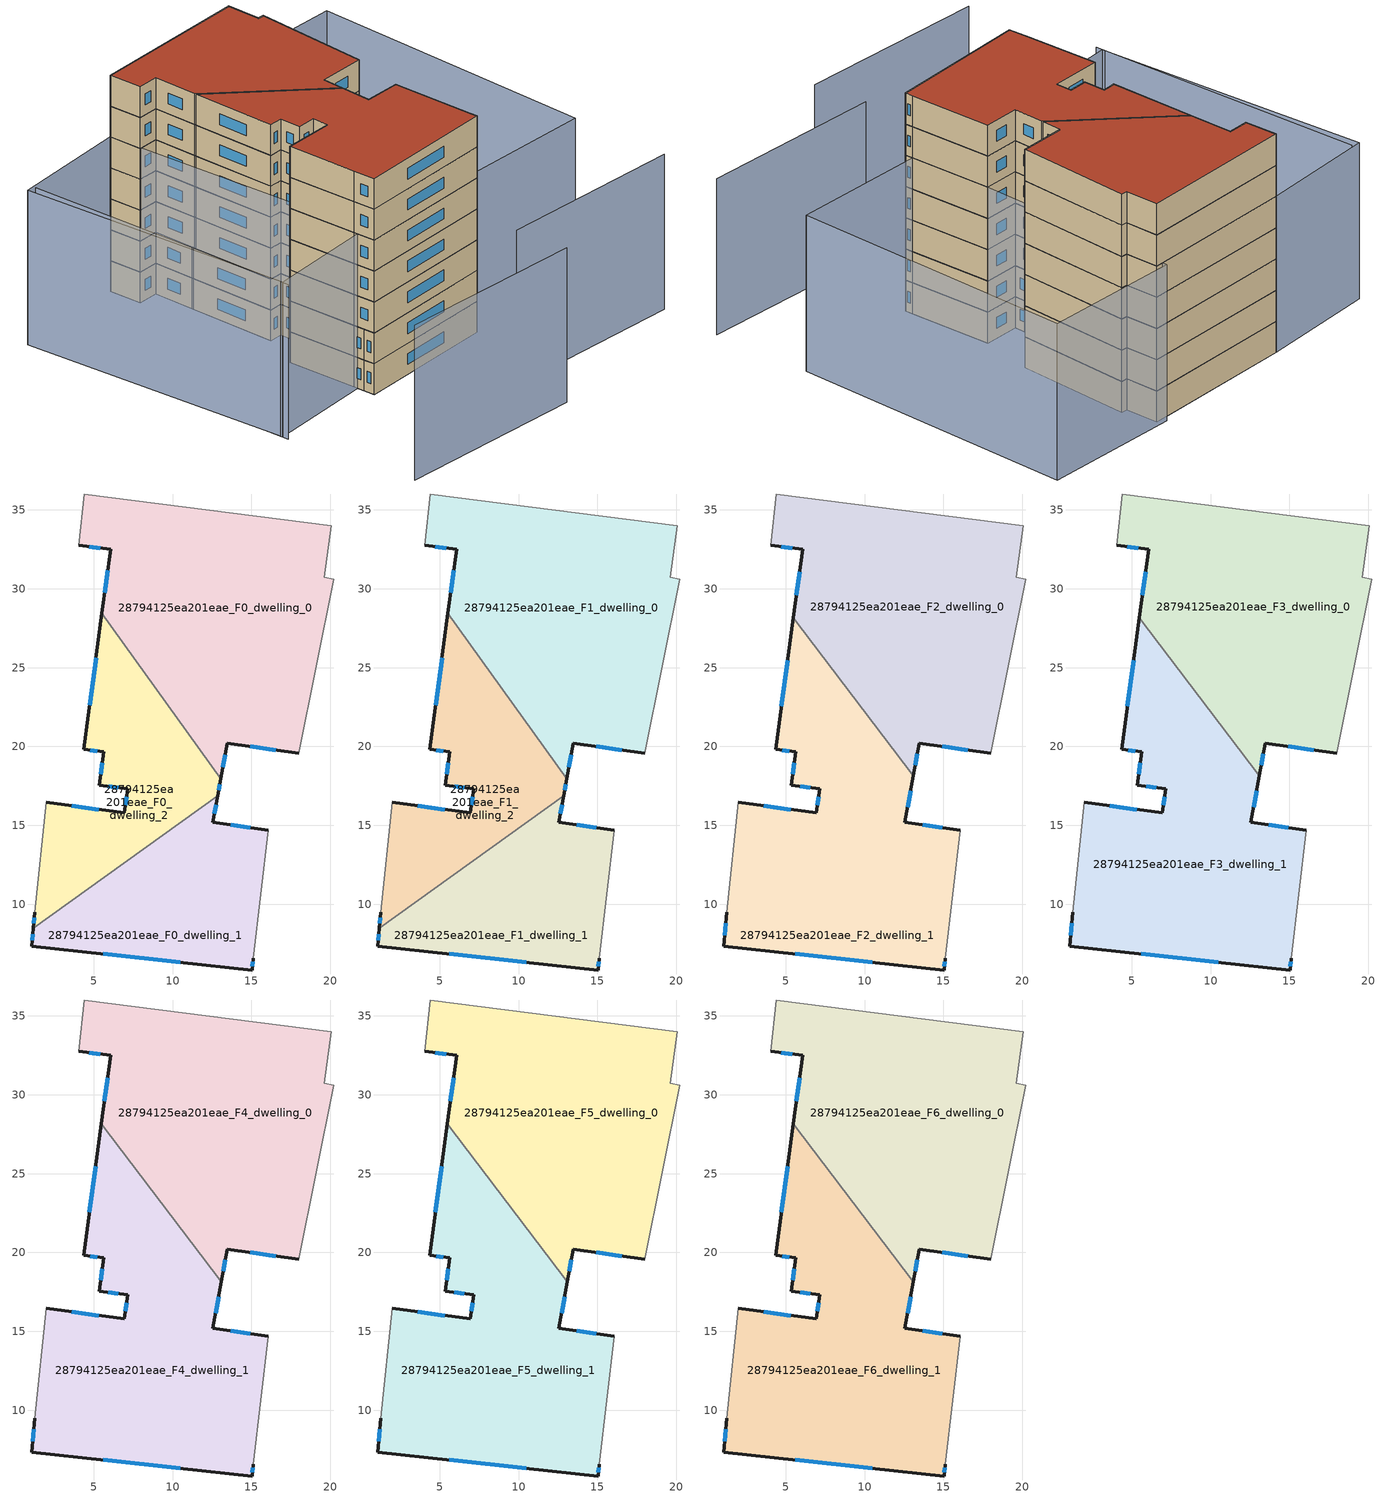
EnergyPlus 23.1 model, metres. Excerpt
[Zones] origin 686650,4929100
28794125ea201eae_F0_dwelling_0
 floor ground (EU_floor_Construction): 18.01,19.56 20.23,30.62 19.62,30.74 20.06,33.99 4.41,36.01 4.05,32.77 6.06,32.49 5.52,28.44 13.05,17.95 13.45,20.21 z0
 wall outside (EU_wall_Construction): 5.52,28.44 6.06,32.49 4.05,32.77 / 18.01,19.56 13.45,20.21 13.05,17.95 z0:3
 wall to 28794125ea201eae_F0_dwelling_2 (EU_wall_Construction): 13.05,17.95 5.52,28.44 z0:3
 wall adiabatic (EU_wall_Construction): 4.05,32.77 4.41,36.01 20.06,33.99 19.62,30.74 20.23,30.62 18.01,19.56 z0:3
 window (EU_Window_Construction): 5.7,29.76 5.89,31.18 / 5.41,32.58 4.7,32.68 / 16.53,19.77 14.93,20 / 13.32,19.48 13.18,18.69 z0.98:2.02
28794125ea201eae_F0_dwelling_1
 floor ground (EU_floor_Construction): 15.04,5.82 15.11,6.58 16.06,14.68 12.56,15.19 12.85,16.86 1.17,8.47 1.06,7.34 z0
 wall outside (EU_wall_Construction): 12.85,16.86 12.56,15.19 16.06,14.68 / 15.11,6.58 15.04,5.82 1.06,7.34 1.17,8.47 z0:3
 wall to 28794125ea201eae_F0_dwelling_2 (EU_wall_Construction): 1.17,8.47 12.85,16.86 z0:3
 wall adiabatic (EU_wall_Construction): 16.06,14.68 15.11,6.58 z0:3
 window (EU_Window_Construction): 10.49,6.32 5.6,6.85 / 1.09,7.71 1.13,8.1 / 12.76,16.32 12.65,15.73 / 13.69,15.03 14.92,14.85 / 15.09,6.34 15.06,6.07 z0.98:2.02
28794125ea201eae_F0_dwelling_2
 floor ground (EU_floor_Construction): 12.85,16.86 13.05,17.95 5.52,28.44 4.35,19.82 5.64,19.65 5.34,17.55 7.15,17.31 6.94,15.78 1.99,16.45 1.27,9.47 1.17,8.47 z0
 wall outside (EU_wall_Construction): 13.05,17.95 12.85,16.86 / 1.17,8.47 1.27,9.47 / 1.99,16.45 6.94,15.78 7.15,17.31 5.34,17.55 5.64,19.65 4.35,19.82 5.52,28.44 z0:3
 wall adiabatic (EU_wall_Construction): 1.27,9.47 1.99,16.45 z0:3
 window (EU_Window_Construction): 7,16.28 7.08,16.82 / 6.56,17.39 5.93,17.47 / 5.44,18.24 5.54,18.97 / 5.22,19.71 4.77,19.77 / 4.73,22.63 5.14,25.64 / 12.99,17.6 12.92,17.21 / 1.2,8.8 1.23,9.15 / 3.6,16.24 5.33,16 z0.98:2.02
28794125ea201eae_F1_dwelling_0
 floor to 28794125ea201eae_F0_dwelling_0 (EU_floor_Construction): 18.01,19.56 20.23,30.62 19.62,30.74 20.06,33.99 4.41,36.01 4.05,32.77 6.06,32.49 5.52,28.44 13.05,17.95 13.45,20.21 z3
 wall outside (EU_wall_Construction): 5.52,28.44 6.06,32.49 4.05,32.77 / 18.01,19.56 13.45,20.21 13.05,17.95 z3:6
 wall to 28794125ea201eae_F1_dwelling_2 (EU_wall_Construction): 13.05,17.95 5.52,28.44 z3:6
 wall adiabatic (EU_wall_Construction): 4.05,32.77 4.41,36.01 20.06,33.99 19.62,30.74 20.23,30.62 18.01,19.56 z3:6
 window (EU_Window_Construction): 5.7,29.76 5.89,31.18 / 5.41,32.58 4.7,32.68 / 16.53,19.77 14.93,20 / 13.32,19.48 13.18,18.69 z3.98:5.02
28794125ea201eae_F1_dwelling_1
 floor to 28794125ea201eae_F0_dwelling_1 (EU_floor_Construction): 15.04,5.82 15.11,6.58 16.06,14.68 12.56,15.19 12.85,16.86 1.17,8.47 1.06,7.34 z3
 wall outside (EU_wall_Construction): 12.85,16.86 12.56,15.19 16.06,14.68 / 15.11,6.58 15.04,5.82 1.06,7.34 1.17,8.47 z3:6
 wall to 28794125ea201eae_F1_dwelling_2 (EU_wall_Construction): 1.17,8.47 12.85,16.86 z3:6
 wall adiabatic (EU_wall_Construction): 16.06,14.68 15.11,6.58 z3:6
 window (EU_Window_Construction): 10.49,6.32 5.6,6.85 / 1.09,7.71 1.13,8.1 / 12.76,16.32 12.65,15.73 / 13.69,15.03 14.92,14.85 / 15.09,6.34 15.06,6.07 z3.98:5.02
28794125ea201eae_F1_dwelling_2
 floor to 28794125ea201eae_F0_dwelling_2 (EU_floor_Construction): 12.85,16.86 13.05,17.95 5.52,28.44 4.35,19.82 5.64,19.65 5.34,17.55 7.15,17.31 6.94,15.78 1.99,16.45 1.27,9.47 1.17,8.47 z3
 wall outside (EU_wall_Construction): 13.05,17.95 12.85,16.86 / 1.17,8.47 1.27,9.47 / 1.99,16.45 6.94,15.78 7.15,17.31 5.34,17.55 5.64,19.65 4.35,19.82 5.52,28.44 z3:6
 wall adiabatic (EU_wall_Construction): 1.27,9.47 1.99,16.45 z3:6
 window (EU_Window_Construction): 7,16.28 7.08,16.82 / 6.56,17.39 5.93,17.47 / 5.44,18.24 5.54,18.97 / 5.22,19.71 4.77,19.77 / 4.73,22.63 5.14,25.64 / 12.99,17.6 12.92,17.21 / 1.2,8.8 1.23,9.15 / 3.6,16.24 5.33,16 z3.98:5.02
28794125ea201eae_F2_dwelling_0
 floor to 28794125ea201eae_F1_dwelling_0 (EU_floor_Construction): 18.01,19.56 20.23,30.62 19.62,30.74 20.06,33.99 4.41,36.01 4.05,32.77 6.06,32.49 5.52,28.44 9.67,22.66 13.09,18.15 13.45,20.21 z6
 floor to 28794125ea201eae_F1_dwelling_2 (EU_floor_Construction): 9.67,22.66 5.52,28.44 5.48,28.18 z6
 wall outside (EU_wall_Construction): 5.48,28.18 6.06,32.49 4.05,32.77 / 18.01,19.56 13.45,20.21 13.09,18.15 z6:9
 wall to 28794125ea201eae_F2_dwelling_1 (EU_wall_Construction): 13.09,18.15 5.48,28.18 z6:9
 wall adiabatic (EU_wall_Construction): 4.05,32.77 4.41,36.01 20.06,33.99 19.62,30.74 20.23,30.62 18.01,19.56 z6:9
 window (EU_Window_Construction): 5.67,29.58 5.88,31.09 / 5.41,32.58 4.7,32.68 / 16.53,19.77 14.93,20 / 13.33,19.54 13.21,18.82 z6.98:8.02
28794125ea201eae_F2_dwelling_1
 floor to 28794125ea201eae_F1_dwelling_1 (EU_floor_Construction): 15.04,5.82 15.11,6.58 16.06,14.68 12.56,15.19 12.85,16.86 1.17,8.47 1.06,7.34 z6
 floor to 28794125ea201eae_F1_dwelling_2 (EU_floor_Construction): 12.85,16.86 13.05,17.95 9.67,22.66 5.48,28.18 4.35,19.82 5.64,19.65 5.34,17.55 7.15,17.31 6.94,15.78 1.99,16.45 1.27,9.47 1.17,8.47 z6
 floor to 28794125ea201eae_F1_dwelling_0 (EU_floor_Construction): 13.05,17.95 13.09,18.15 9.67,22.66 z6
 wall outside (EU_wall_Construction): 1.99,16.45 6.94,15.78 7.15,17.31 5.34,17.55 5.64,19.65 4.35,19.82 5.48,28.18 / 13.09,18.15 12.56,15.19 16.06,14.68 / 15.11,6.58 15.04,5.82 1.06,7.34 1.27,9.47 z6:9
 wall adiabatic (EU_wall_Construction): 1.27,9.47 1.99,16.45 / 16.06,14.68 15.11,6.58 z6:9
 window (EU_Window_Construction): 10.49,6.32 5.6,6.85 / 1.12,8.04 1.2,8.78 / 3.6,16.24 5.33,16 / 7,16.28 7.08,16.82 / 6.56,17.39 5.93,17.47 / 5.44,18.24 5.54,18.97 / 5.22,19.71 4.77,19.77 / 4.72,22.54 5.12,25.46 / 12.91,17.19 12.73,16.16 / 13.69,15.03 14.92,14.85 / 15.09,6.34 15.06,6.07 z6.98:8.02
28794125ea201eae_F3_dwelling_0
 floor to 28794125ea201eae_F2_dwelling_0 (EU_floor_Construction): 18.01,19.56 20.23,30.62 19.62,30.74 20.06,33.99 4.41,36.01 4.05,32.77 6.06,32.49 5.48,28.18 13.09,18.15 13.45,20.21 z9
 wall outside (EU_wall_Construction): 5.48,28.18 6.06,32.49 4.05,32.77 / 18.01,19.56 13.45,20.21 13.09,18.15 z9:12
 wall to 28794125ea201eae_F3_dwelling_1 (EU_wall_Construction): 13.09,18.15 5.48,28.18 z9:12
 wall adiabatic (EU_wall_Construction): 4.05,32.77 4.41,36.01 20.06,33.99 19.62,30.74 20.23,30.62 18.01,19.56 z9:12
 window (EU_Window_Construction): 5.67,29.58 5.88,31.09 / 5.41,32.58 4.7,32.68 / 16.53,19.77 14.93,20 / 13.33,19.54 13.21,18.82 z9.98:11.02
28794125ea201eae_F3_dwelling_1
 floor to 28794125ea201eae_F2_dwelling_1 (EU_floor_Construction): 15.04,5.82 15.11,6.58 16.06,14.68 12.56,15.19 13.09,18.15 5.48,28.18 4.35,19.82 5.64,19.65 5.34,17.55 7.15,17.31 6.94,15.78 1.99,16.45 1.27,9.47 1.06,7.34 z9
 wall outside (EU_wall_Construction): 1.99,16.45 6.94,15.78 7.15,17.31 5.34,17.55 5.64,19.65 4.35,19.82 5.48,28.18 / 13.09,18.15 12.56,15.19 16.06,14.68 / 15.11,6.58 15.04,5.82 1.06,7.34 1.27,9.47 z9:12
 wall adiabatic (EU_wall_Construction): 1.27,9.47 1.99,16.45 / 16.06,14.68 15.11,6.58 z9:12
 window (EU_Window_Construction): 10.49,6.32 5.6,6.85 / 1.12,8.04 1.2,8.78 / 3.6,16.24 5.33,16 / 7,16.28 7.08,16.82 / 6.56,17.39 5.93,17.47 / 5.44,18.24 5.54,18.97 / 5.22,19.71 4.77,19.77 / 4.72,22.54 5.12,25.46 / 12.91,17.19 12.73,16.16 / 13.69,15.03 14.92,14.85 / 15.09,6.34 15.06,6.07 z9.98:11.02
28794125ea201eae_F4_dwelling_0
 floor to 28794125ea201eae_F3_dwelling_0 (EU_floor_Construction): 18.01,19.56 20.23,30.62 19.62,30.74 20.06,33.99 4.41,36.01 4.05,32.77 6.06,32.49 5.48,28.18 13.09,18.15 13.45,20.21 z12
 wall outside (EU_wall_Construction): 5.48,28.18 6.06,32.49 4.05,32.77 / 18.01,19.56 13.45,20.21 13.09,18.15 z12:15
 wall to 28794125ea201eae_F4_dwelling_1 (EU_wall_Construction): 13.09,18.15 5.48,28.18 z12:15
 wall adiabatic (EU_wall_Construction): 4.05,32.77 4.41,36.01 20.06,33.99 19.62,30.74 20.23,30.62 18.01,19.56 z12:15
 window (EU_Window_Construction): 5.67,29.58 5.88,31.09 / 5.41,32.58 4.7,32.68 / 16.53,19.77 14.93,20 / 13.33,19.54 13.21,18.82 z12.98:14.02
28794125ea201eae_F4_dwelling_1
 floor to 28794125ea201eae_F3_dwelling_1 (EU_floor_Construction): 15.04,5.82 15.11,6.58 16.06,14.68 12.56,15.19 13.09,18.15 5.48,28.18 4.35,19.82 5.64,19.65 5.34,17.55 7.15,17.31 6.94,15.78 1.99,16.45 1.27,9.47 1.06,7.34 z12
 wall outside (EU_wall_Construction): 1.99,16.45 6.94,15.78 7.15,17.31 5.34,17.55 5.64,19.65 4.35,19.82 5.48,28.18 / 13.09,18.15 12.56,15.19 16.06,14.68 / 15.11,6.58 15.04,5.82 1.06,7.34 1.27,9.47 z12:15
 wall adiabatic (EU_wall_Construction): 1.27,9.47 1.99,16.45 / 16.06,14.68 15.11,6.58 z12:15
 window (EU_Window_Construction): 10.49,6.32 5.6,6.85 / 1.12,8.04 1.2,8.78 / 3.6,16.24 5.33,16 / 7,16.28 7.08,16.82 / 6.56,17.39 5.93,17.47 / 5.44,18.24 5.54,18.97 / 5.22,19.71 4.77,19.77 / 4.72,22.54 5.12,25.46 / 12.91,17.19 12.73,16.16 / 13.69,15.03 14.92,14.85 / 15.09,6.34 15.06,6.07 z12.98:14.02
28794125ea201eae_F5_dwelling_0
 floor to 28794125ea201eae_F4_dwelling_0 (EU_floor_Construction): 18.01,19.56 20.23,30.62 19.62,30.74 20.06,33.99 4.41,36.01 4.05,32.77 6.06,32.49 5.48,28.18 13.09,18.15 13.45,20.21 z15
 wall outside (EU_wall_Construction): 5.48,28.18 6.06,32.49 4.05,32.77 / 18.01,19.56 13.45,20.21 13.09,18.15 z15:18
 wall to 28794125ea201eae_F5_dwelling_1 (EU_wall_Construction): 13.09,18.15 5.48,28.18 z15:18
 wall adiabatic (EU_wall_Construction): 4.05,32.77 4.41,36.01 20.06,33.99 19.62,30.74 20.23,30.62 18.01,19.56 z15:18
 window (EU_Window_Construction): 5.67,29.58 5.88,31.09 / 5.41,32.58 4.7,32.68 / 16.53,19.77 14.93,20 / 13.33,19.54 13.21,18.82 z15.98:17.02
28794125ea201eae_F5_dwelling_1
 floor to 28794125ea201eae_F4_dwelling_1 (EU_floor_Construction): 15.04,5.82 15.11,6.58 16.06,14.68 12.56,15.19 13.09,18.15 5.48,28.18 4.35,19.82 5.64,19.65 5.34,17.55 7.15,17.31 6.94,15.78 1.99,16.45 1.27,9.47 1.06,7.34 z15
 wall outside (EU_wall_Construction): 1.99,16.45 6.94,15.78 7.15,17.31 5.34,17.55 5.64,19.65 4.35,19.82 5.48,28.18 / 13.09,18.15 12.56,15.19 16.06,14.68 / 15.11,6.58 15.04,5.82 1.06,7.34 1.27,9.47 z15:18
 wall adiabatic (EU_wall_Construction): 1.27,9.47 1.99,16.45 / 16.06,14.68 15.11,6.58 z15:18
 window (EU_Window_Construction): 10.49,6.32 5.6,6.85 / 1.12,8.04 1.2,8.78 / 3.6,16.24 5.33,16 / 7,16.28 7.08,16.82 / 6.56,17.39 5.93,17.47 / 5.44,18.24 5.54,18.97 / 5.22,19.71 4.77,19.77 / 4.72,22.54 5.12,25.46 / 12.91,17.19 12.73,16.16 / 13.69,15.03 14.92,14.85 / 15.09,6.34 15.06,6.07 z15.98:17.02
28794125ea201eae_F6_dwelling_0
 floor to 28794125ea201eae_F5_dwelling_0 (EU_floor_Construction): 18.01,19.56 20.23,30.62 19.62,30.74 20.06,33.99 4.41,36.01 4.05,32.77 6.06,32.49 5.48,28.18 13.09,18.15 13.45,20.21 z18
 wall outside (EU_wall_Construction): 5.48,28.18 6.06,32.49 4.05,32.77 / 18.01,19.56 13.45,20.21 13.09,18.15 z18:21
 wall to 28794125ea201eae_F6_dwelling_1 (EU_wall_Construction): 13.09,18.15 5.48,28.18 z18:21
 wall adiabatic (EU_wall_Construction): 4.05,32.77 4.41,36.01 20.06,33.99 19.62,30.74 20.23,30.62 18.01,19.56 z18:21
 window (EU_Window_Construction): 5.67,29.58 5.88,31.09 / 5.41,32.58 4.7,32.68 / 16.53,19.77 14.93,20 / 13.33,19.54 13.21,18.82 z18.98:20.02
 roof outside (EU_roof_Construction): 20.06,33.99 19.62,30.74 20.23,30.62 18.01,19.56 13.45,20.21 13.09,18.15 5.48,28.18 6.06,32.49 4.05,32.77 4.41,36.01 z21
28794125ea201eae_F6_dwelling_1
 floor to 28794125ea201eae_F5_dwelling_1 (EU_floor_Construction): 15.04,5.82 15.11,6.58 16.06,14.68 12.56,15.19 13.09,18.15 5.48,28.18 4.35,19.82 5.64,19.65 5.34,17.55 7.15,17.31 6.94,15.78 1.99,16.45 1.27,9.47 1.06,7.34 z18
 wall outside (EU_wall_Construction): 1.99,16.45 6.94,15.78 7.15,17.31 5.34,17.55 5.64,19.65 4.35,19.82 5.48,28.18 / 13.09,18.15 12.56,15.19 16.06,14.68 / 15.11,6.58 15.04,5.82 1.06,7.34 1.27,9.47 z18:21
 wall adiabatic (EU_wall_Construction): 1.27,9.47 1.99,16.45 / 16.06,14.68 15.11,6.58 z18:21
 window (EU_Window_Construction): 10.49,6.32 5.6,6.85 / 1.12,8.04 1.2,8.78 / 3.6,16.24 5.33,16 / 7,16.28 7.08,16.82 / 6.56,17.39 5.93,17.47 / 5.44,18.24 5.54,18.97 / 5.22,19.71 4.77,19.77 / 4.72,22.54 5.12,25.46 / 12.91,17.19 12.73,16.16 / 13.69,15.03 14.92,14.85 / 15.09,6.34 15.06,6.07 z18.98:20.02
 roof outside (EU_roof_Construction): 13.09,18.15 12.56,15.19 16.06,14.68 15.11,6.58 15.04,5.82 1.06,7.34 1.27,9.47 1.99,16.45 6.94,15.78 7.15,17.31 5.34,17.55 5.64,19.65 4.35,19.82 5.48,28.18 z21
shading: -9.75,-3.54 8.7,-7.18 / -6.52,36.6 -9.42,9.37 / 8.99,-1.96 26.96,-5.42 / -9.35,9.98 -7.24,36.92 / -7.24,36.92 4.4,36.01 / 4.4,36.01 2.29,9.07 / 2.29,9.07 -9.35,9.98 / 32.99,32.3 28.3,4.37 / 28.3,4.37 14.71,6.65 / 14.71,6.65 19.4,34.58 / 19.4,34.58 32.99,32.3 z0:15
[Building]
EU S2 Campaign: North Axis=0; Terrain=City; Solar Distribution=FullExterior
[Site:Location]
Bologna: Latitude=44.5; Longitude=11.25; Time Zone=1; Elevation=37
[SizingPeriod:WeatherFileDays]
AnnualSizingPeriod: Begin Month=1; Begin Day of Month=1; End Month=12; End Day of Month=31; Day of Week for Start Day=Monday; Use Weather File Daylight Saving Period=No; Use Weather File Rain and Snow Indicators=No
[MATERIAL]
EU_InternalMass_Material: Roughness=MediumRough; Thickness=0.1; Conductivity=1; Density=1800; Specific Heat=900; Thermal Absorptance=0.9; Solar Absorptance=0.7; Visible Absorptance=0.7
[MATERIAL:NOMASS] Roughness=MediumRough; Thermal Absorptance=0.9; Solar Absorptance=0.7; Visible Absorptance=0.7
Name | Thermal Resistance
EU_wall_NoMass | 0.905828
EU_roof_NoMass | 0.37593
EU_floor_NoMass | 0.67114
[WINDOWMATERIAL:SIMPLEGLAZINGSYSTEM]
EU_Window_SimpleGlazing: UFactor=4.52486; Solar Heat Gain Coefficient=0.85; Visible Transmittance=0.85
[CONSTRUCTION]
EU_wall_Construction: EU_wall_NoMass
EU_roof_Construction: EU_roof_NoMass
EU_floor_Construction: EU_floor_NoMass
EU_InternalMass_Construction: EU_InternalMass_Material
EU_Window_Construction: EU_Window_SimpleGlazing
[ZONE] Type=1; Multiplier=1; Ceiling Height=autocalculate; Floor Area=autocalculate; Part of Total Floor Area=Yes
Name | Volume
28794125ea201eae_F0_dwelling_0; 28794125ea201eae_F1_dwelling_0 | 560.394
28794125ea201eae_F2_dwelling_0; 28794125ea201eae_F3_dwelling_0; 28794125ea201eae_F4_dwelling_0; 28794125ea201eae_F5_dwelling_0; 28794125ea201eae_F6_dwelling_0 | 561.042
28794125ea201eae_F0_dwelling_1; 28794125ea201eae_F1_dwelling_1 | 281.554
28794125ea201eae_F2_dwelling_1; 28794125ea201eae_F3_dwelling_1; 28794125ea201eae_F4_dwelling_1; 28794125ea201eae_F5_dwelling_1; 28794125ea201eae_F6_dwelling_1 | 561.537
28794125ea201eae_F0_dwelling_2; 28794125ea201eae_F1_dwelling_2 | 280.638
[INTERNALMASS] Construction=EU_InternalMass_Construction
Name | Zone or ZoneList | Surface Area
28794125ea201eae_F0_dwelling_0_EU_InternalMass | 28794125ea201eae_F0_dwelling_0 | 186.797
28794125ea201eae_F0_dwelling_1_EU_InternalMass | 28794125ea201eae_F0_dwelling_1 | 93.8504
28794125ea201eae_F0_dwelling_2_EU_InternalMass | 28794125ea201eae_F0_dwelling_2 | 93.5463
28794125ea201eae_F1_dwelling_0_EU_InternalMass | 28794125ea201eae_F1_dwelling_0 | 186.797
28794125ea201eae_F1_dwelling_1_EU_InternalMass | 28794125ea201eae_F1_dwelling_1 | 93.8504
28794125ea201eae_F1_dwelling_2_EU_InternalMass | 28794125ea201eae_F1_dwelling_2 | 93.5463
28794125ea201eae_F2_dwelling_0_EU_InternalMass | 28794125ea201eae_F2_dwelling_0 | 187.014
28794125ea201eae_F2_dwelling_1_EU_InternalMass | 28794125ea201eae_F2_dwelling_1 | 187.178
28794125ea201eae_F3_dwelling_0_EU_InternalMass | 28794125ea201eae_F3_dwelling_0 | 187.014
28794125ea201eae_F3_dwelling_1_EU_InternalMass | 28794125ea201eae_F3_dwelling_1 | 187.178
28794125ea201eae_F4_dwelling_0_EU_InternalMass | 28794125ea201eae_F4_dwelling_0 | 187.014
28794125ea201eae_F4_dwelling_1_EU_InternalMass | 28794125ea201eae_F4_dwelling_1 | 187.178
28794125ea201eae_F5_dwelling_0_EU_InternalMass | 28794125ea201eae_F5_dwelling_0 | 187.014
28794125ea201eae_F5_dwelling_1_EU_InternalMass | 28794125ea201eae_F5_dwelling_1 | 187.178
28794125ea201eae_F6_dwelling_0_EU_InternalMass | 28794125ea201eae_F6_dwelling_0 | 187.014
28794125ea201eae_F6_dwelling_1_EU_InternalMass | 28794125ea201eae_F6_dwelling_1 | 187.178
[OTHEREQUIPMENT] Fuel Type=Electricity; Design Level Calculation Method=Watts/Area; Power per Zone Floor Area=1; Fraction Latent=0; Fraction Radiant=0; Fraction Lost=0; Carbon Dioxide Generation Rate=0; EndUse Subcategory=EU_Step8_InternalGains
Name | Zone or ZoneList or Space or SpaceList | Schedule
EU_Step8_InternalGain_28794125ea201eae_F0_dwelling_0_f000 | 28794125ea201eae_F0_dwelling_0 | EU_Step8_GainSchedule_28794125ea201eae_F0_dwelling_0_f000
EU_Step8_InternalGain_28794125ea201eae_F0_dwelling_1_f000 | 28794125ea201eae_F0_dwelling_1 | EU_Step8_GainSchedule_28794125ea201eae_F0_dwelling_1_f000
EU_Step8_InternalGain_28794125ea201eae_F0_dwelling_2_f000 | 28794125ea201eae_F0_dwelling_2 | EU_Step8_GainSchedule_28794125ea201eae_F0_dwelling_2_f000
EU_Step8_InternalGain_28794125ea201eae_F1_dwelling_0_f000 | 28794125ea201eae_F1_dwelling_0 | EU_Step8_GainSchedule_28794125ea201eae_F1_dwelling_0_f000
EU_Step8_InternalGain_28794125ea201eae_F1_dwelling_1_f000 | 28794125ea201eae_F1_dwelling_1 | EU_Step8_GainSchedule_28794125ea201eae_F1_dwelling_1_f000
EU_Step8_InternalGain_28794125ea201eae_F1_dwelling_2_f000 | 28794125ea201eae_F1_dwelling_2 | EU_Step8_GainSchedule_28794125ea201eae_F1_dwelling_2_f000
EU_Step8_InternalGain_28794125ea201eae_F2_dwelling_0_f000 | 28794125ea201eae_F2_dwelling_0 | EU_Step8_GainSchedule_28794125ea201eae_F2_dwelling_0_f000
EU_Step8_InternalGain_28794125ea201eae_F2_dwelling_1_f000 | 28794125ea201eae_F2_dwelling_1 | EU_Step8_GainSchedule_28794125ea201eae_F2_dwelling_1_f000
EU_Step8_InternalGain_28794125ea201eae_F3_dwelling_0_f000 | 28794125ea201eae_F3_dwelling_0 | EU_Step8_GainSchedule_28794125ea201eae_F3_dwelling_0_f000
EU_Step8_InternalGain_28794125ea201eae_F3_dwelling_1_f000 | 28794125ea201eae_F3_dwelling_1 | EU_Step8_GainSchedule_28794125ea201eae_F3_dwelling_1_f000
EU_Step8_InternalGain_28794125ea201eae_F4_dwelling_0_f000 | 28794125ea201eae_F4_dwelling_0 | EU_Step8_GainSchedule_28794125ea201eae_F4_dwelling_0_f000
EU_Step8_InternalGain_28794125ea201eae_F4_dwelling_1_f000 | 28794125ea201eae_F4_dwelling_1 | EU_Step8_GainSchedule_28794125ea201eae_F4_dwelling_1_f000
EU_Step8_InternalGain_28794125ea201eae_F5_dwelling_0_f000 | 28794125ea201eae_F5_dwelling_0 | EU_Step8_GainSchedule_28794125ea201eae_F5_dwelling_0_f000
EU_Step8_InternalGain_28794125ea201eae_F5_dwelling_1_f000 | 28794125ea201eae_F5_dwelling_1 | EU_Step8_GainSchedule_28794125ea201eae_F5_dwelling_1_f000
EU_Step8_InternalGain_28794125ea201eae_F6_dwelling_0_f000 | 28794125ea201eae_F6_dwelling_0 | EU_Step8_GainSchedule_28794125ea201eae_F6_dwelling_0_f000
EU_Step8_InternalGain_28794125ea201eae_F6_dwelling_1_f000 | 28794125ea201eae_F6_dwelling_1 | EU_Step8_GainSchedule_28794125ea201eae_F6_dwelling_1_f000
[ZONEVENTILATION:DESIGNFLOWRATE] Schedule=EU_AlwaysOn; Design Flow Rate Calculation Method=AirChanges/Hour; Air Changes per Hour=0.73129; Ventilation Type=Natural; Fan Pressure Rise=0; Fan Total Efficiency=1; Constant Term Coefficient=1; Temperature Term Coefficient=0; Velocity Term Coefficient=0; Velocity Squared Term Coefficient=0; Minimum Indoor Temperature=-100; Maximum Indoor Temperature=100; Delta Temperature=-100; Minimum Outdoor Temperature=-100; Maximum Outdoor Temperature=100; Maximum Wind Speed=40
Name | Zone or ZoneList or Space or SpaceList
EU_ConstantAir_28794125ea201eae_F0_dwelling_0 | 28794125ea201eae_F0_dwelling_0
EU_ConstantAir_28794125ea201eae_F0_dwelling_1 | 28794125ea201eae_F0_dwelling_1
EU_ConstantAir_28794125ea201eae_F0_dwelling_2 | 28794125ea201eae_F0_dwelling_2
EU_ConstantAir_28794125ea201eae_F1_dwelling_0 | 28794125ea201eae_F1_dwelling_0
EU_ConstantAir_28794125ea201eae_F1_dwelling_1 | 28794125ea201eae_F1_dwelling_1
EU_ConstantAir_28794125ea201eae_F1_dwelling_2 | 28794125ea201eae_F1_dwelling_2
EU_ConstantAir_28794125ea201eae_F2_dwelling_0 | 28794125ea201eae_F2_dwelling_0
EU_ConstantAir_28794125ea201eae_F2_dwelling_1 | 28794125ea201eae_F2_dwelling_1
EU_ConstantAir_28794125ea201eae_F3_dwelling_0 | 28794125ea201eae_F3_dwelling_0
EU_ConstantAir_28794125ea201eae_F3_dwelling_1 | 28794125ea201eae_F3_dwelling_1
EU_ConstantAir_28794125ea201eae_F4_dwelling_0 | 28794125ea201eae_F4_dwelling_0
EU_ConstantAir_28794125ea201eae_F4_dwelling_1 | 28794125ea201eae_F4_dwelling_1
EU_ConstantAir_28794125ea201eae_F5_dwelling_0 | 28794125ea201eae_F5_dwelling_0
EU_ConstantAir_28794125ea201eae_F5_dwelling_1 | 28794125ea201eae_F5_dwelling_1
EU_ConstantAir_28794125ea201eae_F6_dwelling_0 | 28794125ea201eae_F6_dwelling_0
EU_ConstantAir_28794125ea201eae_F6_dwelling_1 | 28794125ea201eae_F6_dwelling_1
[HVACTEMPLATE:THERMOSTAT] Constant Heating Setpoint=20; Constant Cooling Setpoint=50
EU_HeatOnly_28794125ea201eae_F0_dwelling_0; EU_HeatOnly_28794125ea201eae_F0_dwelling_1; EU_HeatOnly_28794125ea201eae_F0_dwelling_2; EU_HeatOnly_28794125ea201eae_F1_dwelling_0; EU_HeatOnly_28794125ea201eae_F1_dwelling_1; EU_HeatOnly_28794125ea201eae_F1_dwelling_2; EU_HeatOnly_28794125ea201eae_F2_dwelling_0; EU_HeatOnly_28794125ea201eae_F2_dwelling_1; EU_HeatOnly_28794125ea201eae_F3_dwelling_0; EU_HeatOnly_28794125ea201eae_F3_dwelling_1; EU_HeatOnly_28794125ea201eae_F4_dwelling_0; EU_HeatOnly_28794125ea201eae_F4_dwelling_1; EU_HeatOnly_28794125ea201eae_F5_dwelling_0; EU_HeatOnly_28794125ea201eae_F5_dwelling_1; EU_HeatOnly_28794125ea201eae_F6_dwelling_0; EU_HeatOnly_28794125ea201eae_F6_dwelling_1
[HVACTEMPLATE:ZONE:IDEALLOADSAIRSYSTEM] System Availability Schedule=EU_AlwaysOn; Maximum Heating Supply Air Temperature=50; Minimum Cooling Supply Air Temperature=13; Maximum Heating Supply Air Humidity Ratio=0.0156; Minimum Cooling Supply Air Humidity Ratio=0.0077; Heating Limit=NoLimit; Cooling Limit=NoLimit; Heating Availability Schedule=EU_AlwaysOn; Cooling Availability Schedule=EU_CoolingOff; Dehumidification Control Type=ConstantSensibleHeatRatio; Cooling Sensible Heat Ratio=0.7; Dehumidification Setpoint=60; Humidification Control Type=None; Humidification Setpoint=30; Outdoor Air Method=None; Outdoor Air Flow Rate per Person=0.00944; Outdoor Air Flow Rate per Zone Floor Area=0; Outdoor Air Flow Rate per Zone=0; Demand Controlled Ventilation Type=None; Outdoor Air Economizer Type=NoEconomizer; Heat Recovery Type=None; Sensible Heat Recovery Effectiveness=0.7; Latent Heat Recovery Effectiveness=0.65
Name | Template Thermostat
28794125ea201eae_F0_dwelling_0 | EU_HeatOnly_28794125ea201eae_F0_dwelling_0
28794125ea201eae_F0_dwelling_1 | EU_HeatOnly_28794125ea201eae_F0_dwelling_1
28794125ea201eae_F0_dwelling_2 | EU_HeatOnly_28794125ea201eae_F0_dwelling_2
28794125ea201eae_F1_dwelling_0 | EU_HeatOnly_28794125ea201eae_F1_dwelling_0
28794125ea201eae_F1_dwelling_1 | EU_HeatOnly_28794125ea201eae_F1_dwelling_1
28794125ea201eae_F1_dwelling_2 | EU_HeatOnly_28794125ea201eae_F1_dwelling_2
28794125ea201eae_F2_dwelling_0 | EU_HeatOnly_28794125ea201eae_F2_dwelling_0
28794125ea201eae_F2_dwelling_1 | EU_HeatOnly_28794125ea201eae_F2_dwelling_1
28794125ea201eae_F3_dwelling_0 | EU_HeatOnly_28794125ea201eae_F3_dwelling_0
28794125ea201eae_F3_dwelling_1 | EU_HeatOnly_28794125ea201eae_F3_dwelling_1
28794125ea201eae_F4_dwelling_0 | EU_HeatOnly_28794125ea201eae_F4_dwelling_0
28794125ea201eae_F4_dwelling_1 | EU_HeatOnly_28794125ea201eae_F4_dwelling_1
28794125ea201eae_F5_dwelling_0 | EU_HeatOnly_28794125ea201eae_F5_dwelling_0
28794125ea201eae_F5_dwelling_1 | EU_HeatOnly_28794125ea201eae_F5_dwelling_1
28794125ea201eae_F6_dwelling_0 | EU_HeatOnly_28794125ea201eae_F6_dwelling_0
28794125ea201eae_F6_dwelling_1 | EU_HeatOnly_28794125ea201eae_F6_dwelling_1
[SIZING:ZONE] Zone Cooling Design Supply Air Temperature Input Method=SupplyAirTemperature; Zone Cooling Design Supply Air Temperature=13; Zone Heating Design Supply Air Temperature Input Method=SupplyAirTemperature; Zone Heating Design Supply Air Temperature=50; Zone Cooling Design Supply Air Humidity Ratio=0.008; Zone Heating Design Supply Air Humidity Ratio=0.008; Cooling Design Air Flow Method=DesignDay; Cooling Design Air Flow Rate=0; Cooling Minimum Air Flow per Zone Floor Area=0.000762; Cooling Minimum Air Flow=0; Cooling Minimum Air Flow Fraction=0.2; Heating Design Air Flow Method=DesignDay; Heating Design Air Flow Rate=0; Heating Maximum Air Flow per Zone Floor Area=0.002032; Heating Maximum Air Flow=0.141576; Heating Maximum Air Flow Fraction=0.3; Account for Dedicated Outdoor Air System=No; Dedicated Outdoor Air System Control Strategy=NeutralSupplyAir; Dedicated Outdoor Air Low Setpoint Temperature for Design=autosize; Dedicated Outdoor Air High Setpoint Temperature for Design=autosize; Zone Load Sizing Method=Sensible Load Only No Latent Load; Zone Latent Cooling Design Supply Air Humidity Ratio Input Method=HumidityRatioDifference; Zone Cooling Design Supply Air Humidity Ratio Difference=0.005; Zone Latent Heating Design Supply Air Humidity Ratio Input Method=HumidityRatioDifference; Zone Humidification Design Supply Air Humidity Ratio Difference=0.005
28794125ea201eae_F0_dwelling_0; 28794125ea201eae_F0_dwelling_1; 28794125ea201eae_F0_dwelling_2; 28794125ea201eae_F1_dwelling_0; 28794125ea201eae_F1_dwelling_1; 28794125ea201eae_F1_dwelling_2; 28794125ea201eae_F2_dwelling_0; 28794125ea201eae_F2_dwelling_1; 28794125ea201eae_F3_dwelling_0; 28794125ea201eae_F3_dwelling_1; 28794125ea201eae_F4_dwelling_0; 28794125ea201eae_F4_dwelling_1; 28794125ea201eae_F5_dwelling_0; 28794125ea201eae_F5_dwelling_1; 28794125ea201eae_F6_dwelling_0; 28794125ea201eae_F6_dwelling_1
[SCHEDULE:CONSTANT]
Name | Hourly Value
EU_AlwaysOn | 1
EU_CoolingOff | 0
[SCHEDULE:FILE] Column Number=1; Rows to Skip at Top=0; Number of Hours of Data=8760; Column Separator=Comma; Interpolate to Timestep=No; Minutes per Item=60; Adjust Schedule for Daylight Savings=Yes
Name | File
EU_Step8_GainSchedule_28794125ea201eae_F0_dwelling_0_f000 | ../../schedules/28794125ea201eae/28794125ea201eae_F0_dwelling_0_f000_gain.csv
EU_Step8_GainSchedule_28794125ea201eae_F0_dwelling_1_f000 | ../../schedules/28794125ea201eae/28794125ea201eae_F0_dwelling_1_f000_gain.csv
EU_Step8_GainSchedule_28794125ea201eae_F0_dwelling_2_f000 | ../../schedules/28794125ea201eae/28794125ea201eae_F0_dwelling_2_f000_gain.csv
EU_Step8_GainSchedule_28794125ea201eae_F1_dwelling_0_f000 | ../../schedules/28794125ea201eae/28794125ea201eae_F1_dwelling_0_f000_gain.csv
EU_Step8_GainSchedule_28794125ea201eae_F1_dwelling_1_f000 | ../../schedules/28794125ea201eae/28794125ea201eae_F1_dwelling_1_f000_gain.csv
EU_Step8_GainSchedule_28794125ea201eae_F1_dwelling_2_f000 | ../../schedules/28794125ea201eae/28794125ea201eae_F1_dwelling_2_f000_gain.csv
EU_Step8_GainSchedule_28794125ea201eae_F2_dwelling_0_f000 | ../../schedules/28794125ea201eae/28794125ea201eae_F2_dwelling_0_f000_gain.csv
EU_Step8_GainSchedule_28794125ea201eae_F2_dwelling_1_f000 | ../../schedules/28794125ea201eae/28794125ea201eae_F2_dwelling_1_f000_gain.csv
EU_Step8_GainSchedule_28794125ea201eae_F3_dwelling_0_f000 | ../../schedules/28794125ea201eae/28794125ea201eae_F3_dwelling_0_f000_gain.csv
EU_Step8_GainSchedule_28794125ea201eae_F3_dwelling_1_f000 | ../../schedules/28794125ea201eae/28794125ea201eae_F3_dwelling_1_f000_gain.csv
EU_Step8_GainSchedule_28794125ea201eae_F4_dwelling_0_f000 | ../../schedules/28794125ea201eae/28794125ea201eae_F4_dwelling_0_f000_gain.csv
EU_Step8_GainSchedule_28794125ea201eae_F4_dwelling_1_f000 | ../../schedules/28794125ea201eae/28794125ea201eae_F4_dwelling_1_f000_gain.csv
EU_Step8_GainSchedule_28794125ea201eae_F5_dwelling_0_f000 | ../../schedules/28794125ea201eae/28794125ea201eae_F5_dwelling_0_f000_gain.csv
EU_Step8_GainSchedule_28794125ea201eae_F5_dwelling_1_f000 | ../../schedules/28794125ea201eae/28794125ea201eae_F5_dwelling_1_f000_gain.csv
EU_Step8_GainSchedule_28794125ea201eae_F6_dwelling_0_f000 | ../../schedules/28794125ea201eae/28794125ea201eae_F6_dwelling_0_f000_gain.csv
EU_Step8_GainSchedule_28794125ea201eae_F6_dwelling_1_f000 | ../../schedules/28794125ea201eae/28794125ea201eae_F6_dwelling_1_f000_gain.csv
